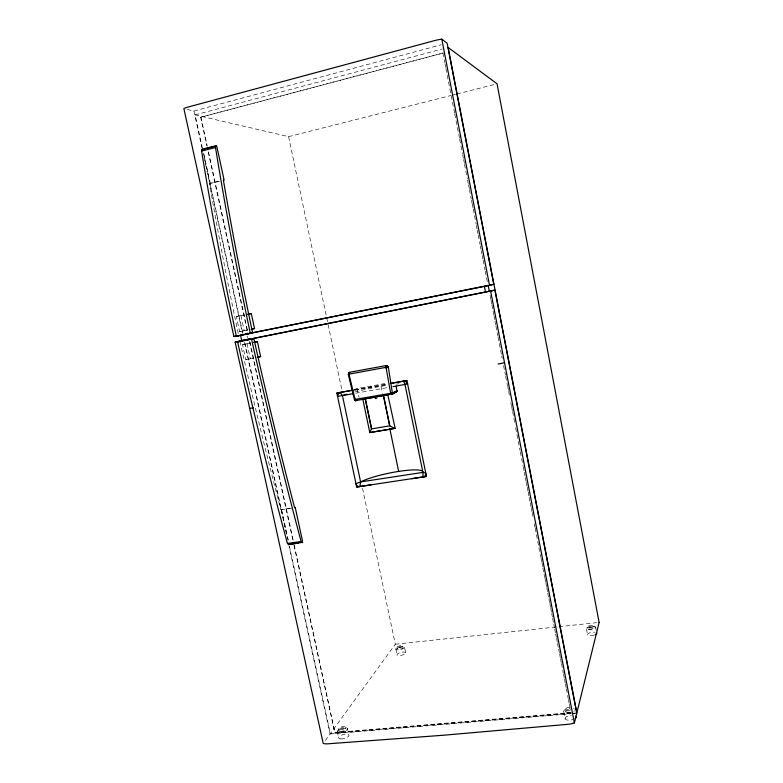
<?xml version="1.0" encoding="UTF-8"?>
<svg xmlns="http://www.w3.org/2000/svg" width="783" height="783" viewBox="0 0 783 783"><rect width="100%" height="100%" fill="white"/><g stroke="black" fill="none" stroke-linecap="round" stroke-linejoin="round"><path stroke-width="0.59" stroke-dasharray="3.92 2.94" d="M570.983 712.99L334.899 732.859L294.232 544.997M325.278 740.571L330.093 733.955L289.123 546.514M571.208 713.382L330.328 733.632L395.298 644.233L362.333 487.408M239.97 341.388A979.739 186.08 78.6 0 0 280.784 509.263L280.921 509.802L290.64 508.05M354.131 389.856L356.95 388.544L386.998 383.171M250.501 342.983L242.524 344.794L245.803 359.798L254.886 357.625M187.225 109.424L193.92 111.029L441.24 44.778M202.396 148.349L195.084 114.905L442.219 48.996M200.634 117.264L443.08 53.058L200.634 117.264L206.888 145.941M195.084 114.905L288.614 136.653L450.861 95.526M452.045 95.223L455.598 94.322M456.783 94.029L494.68 84.417M238.238 333.421A822.679 173.992 78.8 0 1 212.046 198.109L209.521 183.506L218.76 181.235M209.521 183.506L219.524 181.323M244.443 314.883L236.339 316.557L239.637 331.64L247.653 329.937M377.22 398.39L375.253 398.782M236.339 316.557L244.394 314.991M239.637 331.64L247.741 330.005M242.524 344.794L250.619 343.199M245.803 359.798L253.898 358.242M376.251 398.518L374.754 398.782M354.454 389.885L387.986 383.895M354.856 389.826L371.494 386.851M354.621 390.306L387.673 384.404M355.678 393.242L388.153 387.468M280.921 509.802L293.478 507.942M395.298 644.233L596.695 622.661M335.134 732.545L571.071 712.657L570.367 709.065M572.334 713.284L575.72 713M330.093 733.955L571.12 713.705M572.256 713.616L575.632 713.333M356.95 388.544L359.084 397.392M193.92 111.029L202.024 148.085M204.109 157.647L242.515 333.343M244.492 342.367L286.245 533.389M345.342 727.162L345.704 728.836M338.569 729.208L338.931 730.882M337.219 731.4L338.667 738.075M200.977 117.342L207.221 146.01M208.532 151.99L248.387 334.752M249.943 341.917L293.968 543.803M208.2 151.912L247.81 333.529M249.513 341.368L292.989 540.701M294.026 545.467L334.899 732.859M247.095 335.985L247.565 338.178M240.949 315.696L244.208 330.632M247.056 343.659L250.306 358.516M203.609 152.959L210.304 183.584M281.518 509.41L288.359 540.71M203.707 154.32L242.603 332.295M244.952 343.042L288.036 540.123M289.338 546.103L330.328 733.632M347.417 728.317L348.856 734.973M397.001 647.326L397.294 648.735M288.614 136.653L341.956 390.443M395.836 649.019L397.01 654.637M404.517 647.306A4.444 1.439 -12.7 0 1 397.979 649.88A4.444 1.439 -12.7 0 1 398.028 647.316A4.444 1.439 -12.7 0 1 404.517 647.306L405.692 652.924A4.434 1.458 -12.7 0 1 399.164 655.518A4.434 1.458 -12.7 0 1 399.203 652.914A4.434 1.458 -12.7 0 1 405.692 652.924M402.765 646.19A2.946 0.949 -12.7 0 1 398.42 647.893A2.946 0.949 -12.7 0 1 398.459 646.2A2.946 0.949 -12.7 0 1 402.765 646.19L403.059 647.59A2.946 0.959 -12.7 0 1 398.713 649.303A2.946 0.959 -12.7 0 1 398.753 647.6A2.946 0.959 -12.7 0 1 403.059 647.59M381.086 386.313L382.544 393.409M569.358 707.235A3.758 1.537 -9.1 0 0 565.267 709.545L565.61 711.316A3.758 1.537 -9.1 0 0 570.768 711.835M563.74 711.678L565.13 718.774A5.657 2.359 -9.1 0 0 572.911 719.597M442.904 52.931L444.764 62.513M444.989 63.717L445.879 67.455M445.919 68.513L449.648 87.686M449.873 88.88L453.592 108.054M453.827 109.258L454.717 113.026M454.757 114.054L458.476 133.227M458.711 134.422L459.601 138.209M459.641 139.217L462.43 153.595M462.665 154.799L463.36 158.391M463.595 159.585L464.495 163.393M464.525 164.381L467.314 178.769M467.549 179.963L468.244 183.555M468.479 184.759L469.379 188.576M469.409 189.545L471.268 199.136M471.503 200.331L472.198 203.932M472.403 204.167L473.128 208.728M473.333 208.963L476.152 224.3M476.387 225.504L477.082 229.096M477.317 230.3L478.012 233.892M478.247 235.086L480.106 244.678M480.341 245.872L481.036 249.474M481.271 250.668L481.966 254.26M482.201 255.464L482.896 259.056M483.131 260.259L484.99 269.841M485.225 271.045L487.78 284.229M490.089 295.308L490.775 299.664M491.019 300.114L491.704 304.46M491.949 304.91L492.869 310.45M493.114 310.9L493.799 315.246M494.044 315.706L494.729 320.032M494.964 321.236L495.659 324.828M495.893 326.022L497.753 335.604M497.988 336.807L501.472 354.777M501.707 355.971L502.167 358.369M503.567 365.563L505.426 375.145M505.661 376.339L507.521 385.921M507.775 386.459L508.451 390.717M508.705 391.255L509.381 395.513M510.77 402.697L511.465 406.289M511.73 406.847L512.395 411.085M512.659 411.643L514.725 423.065M515.654 427.861L520.069 450.616M520.303 451.82L523.093 466.198M523.367 466.805L524.023 470.984M524.258 472.188L525.187 476.974M525.462 477.601L526.117 481.77M526.391 482.397L527.047 486.556M527.321 487.192L527.977 491.352M528.251 491.998L528.907 496.148M529.142 497.342L530.071 502.138M530.345 502.784L531.001 506.924M531.275 507.59L531.931 511.72M532.205 512.385L532.861 516.516M534.251 523.7L534.946 527.292M535.229 527.977L538.665 546.465M538.9 547.66L540.759 557.242M541.053 557.956L541.689 562.037M541.983 562.752L542.619 566.823M542.854 568.027L543.784 572.823M544.019 574.017L544.714 577.609M545.007 578.343L545.643 582.405M545.937 583.139L546.573 587.191M546.867 587.935L547.503 591.987M547.738 593.181L548.668 597.977M548.961 598.731L549.597 602.773M549.891 603.527L550.527 607.559M550.821 608.322L551.457 612.355M551.692 613.549L552.387 617.141M552.622 618.345L553.552 623.131M553.777 624.335L554.481 627.927M554.707 629.131L555.411 632.723M555.636 633.917L556.341 637.509M556.644 638.302L557.271 642.305M557.496 643.499L558.426 648.295M558.739 649.097L559.356 653.091M559.669 653.893L560.285 657.877M560.599 658.689L561.215 662.672M561.528 663.495L563.31 673.449M563.623 674.28L564.24 678.244M564.553 679.076L565.169 683.04M565.483 683.882L566.099 687.826M566.412 688.678L568.194 698.612M568.507 699.473L569.124 703.408M569.437 704.269L570.053 708.194M586.438 628.866L587.573 634.788M595.609 627.056L596.284 630.618M593.788 625.881L594.072 627.359M587.7 627.075L587.984 628.563M594.101 635.101A4.698 1.605 -8.8 0 1 587.524 634.377A4.698 1.605 -8.8 0 1 594.835 632.194M565.13 718.794A5.657 2.359 -9.1 0 1 571.287 715.261M574.507 710.768A5.657 2.32 -9.1 0 1 573.802 711.404M570.112 712.824A5.657 2.32 -9.1 0 1 563.691 711.395A5.657 2.32 -9.1 0 1 569.916 708.194M573.655 708.566A5.657 2.32 -9.1 0 1 574.409 708.987M570.425 710.054A3.758 1.537 -9.1 0 1 565.267 709.545M565.61 711.326A3.758 1.537 -9.1 0 1 569.701 709.006M354.758 391.98A34.335 2.936 -11.7 0 1 387.918 385.177M396.09 384.071A34.335 2.936 -11.7 0 1 398.919 383.797M588.356 629.649A4.698 1.586 -8.9 0 0 595.657 627.467A4.698 1.586 -8.9 0 0 589.07 626.782A4.698 1.586 -8.9 0 0 588.356 629.649M588.963 627.594A3.122 1.047 -8.9 0 0 593.817 626.155A3.122 1.047 -8.9 0 0 589.452 625.705A3.122 1.047 -8.9 0 0 588.963 627.594M589.247 629.082A3.122 1.047 -8.9 0 0 594.101 627.633A3.122 1.047 -8.9 0 0 589.736 627.183A3.122 1.047 -8.9 0 0 589.247 629.082M340.908 738.946A5.344 2.075 -14.8 0 0 348.954 735.511A5.344 2.075 -14.8 0 0 341.447 735.139A5.344 2.075 -14.8 0 0 340.908 738.946M339.45 732.262A5.354 2.046 -14.7 0 0 347.515 728.836A5.354 2.046 -14.7 0 0 339.998 728.503A5.354 2.046 -14.7 0 0 339.45 732.262M340.047 729.776A3.553 1.351 -14.7 0 0 345.401 727.515A3.553 1.351 -14.7 0 0 340.429 727.29A3.553 1.351 -14.7 0 0 340.047 729.776M340.409 731.449A3.553 1.36 -14.7 0 0 345.763 729.179A3.553 1.36 -14.7 0 0 340.791 728.953A3.553 1.36 -14.7 0 0 340.409 731.449"/><path stroke-width="1.17" d="M369.596 432.608L371.494 428.918L365.221 398.772L384.522 395.337M355.345 400.622L349.11 374.783L349.668 372.268L386.176 365.553L388.348 367.149L392.508 393.957L355.609 400.661L354.435 399.692L348.318 374.489L349.668 372.268M393.849 392.42L396.893 391.373L396.188 386.185M353.27 393.663L337.571 396.423L338.011 393.859L340.076 392.459L342.455 395.591L360.601 481.917L359.877 486.537A3.445 3.21 54.4 0 1 355.962 483.688L360.601 481.917A34.041 5.745 -11.9 0 1 398.86 471.376A34.041 5.745 -11.9 0 1 422.918 472.384L425.746 473.04A3.514 3.318 49.6 0 1 423.104 476.935L422.918 472.384L404.987 384.473L403.558 381.115L405.731 381.458A3.533 3.377 62.2 0 1 406.798 382.319L407.082 382.691A3.533 3.377 62.2 0 1 407.6 383.973L392.958 386.616M250.325 333.489A829.52 170.175 78.8 0 1 215.501 147.527L215.912 145.736L216.685 145.873L224.134 180.188L223.38 180.11L225.915 194.761A824.753 168.903 78.8 0 0 252.625 332.971L236.368 336.289A827.425 175.304 78.8 0 1 201.613 151.08L202.043 149.289L215.912 145.736M242.867 340.253L235.125 342.112L323.213 743.41A11.442 4.424 -15.1 0 0 328.331 743.781L443.697 735.217L567.636 724.334A12.117 5.06 -9.1 0 0 574.37 722.944L576.768 713.235L494.905 290.141L241.771 340.722L240.557 335.183L488.015 285.423M349.57 374.029L385.53 367.433L386.176 365.553M354.758 400.289L355.081 399.408L392.792 392.939L396.971 390.707M385.53 367.433L386.508 365.641M354.67 400.182L355.081 399.408L355.609 400.661M385.745 367.53L386.831 365.759A3.122 2.975 65.8 0 1 387.947 366.571L385.637 367.481M354.591 400.074L355.081 399.408L355.472 400.651L357.459 399.731M385.941 367.648L387.428 366.101M354.523 399.947L355.081 399.408L355.218 400.583M239.97 341.388L237.611 341.956A984.652 187.372 78.6 0 0 287.42 543.412L288.536 544.645L302.786 542.306M288.536 544.645L298.225 542.932M396.981 390.981L392.802 393.213L390.609 393.154L386.117 367.804M396.971 391.109L392.792 393.35L390.609 393.154L392.068 394.25L396.687 391.706L392.508 393.957L390.609 393.154L392.763 393.487M396.942 391.246L392.714 393.614L390.609 393.154L392.185 394.192M396.834 391.49L392.586 393.849L390.609 393.154L392.655 393.732M386.195 367.883L388.162 366.855M354.435 399.692L355.081 399.408L355.091 400.534M387.761 394.534L395.151 428.36L369.791 432.578L362.754 398.831M386.264 367.971L388.348 367.149M387.135 394.74L387.869 394.475M239.647 341.251L494.905 290.141M257.313 357.479L260.622 356.519L257.382 341.623L253.937 342.298M489.532 285.384L493.77 284.268L447.132 43.202L441.788 39.15A12.929 2.819 -12.7 0 0 434.585 40.608L188.84 106.84A12.166 2.447 -9.8 0 0 183.878 108.622L233.911 336.553L489.532 285.384L441.788 39.15M203.991 149.122L214.376 146.46M201.613 151.08L215.501 147.527M254.044 342.465L257.382 341.623M237.611 341.956L253.849 338.628A982.146 180.599 78.7 0 0 294.477 507.227L294.623 507.775L295.201 507.374L302.532 541.141M241.771 340.722L245.793 339.753M247.81 339.274L248.994 338.98M385.402 395.18L386.332 394.955M236.368 336.289L238.756 335.858M233.911 336.553L238.345 335.545M251.177 329.291L254.534 328.547L251.284 313.572L247.888 314.198M385.51 395.121L383.425 395.581L389.68 425.874L394.73 428.428M247.839 314.277L251.284 313.572M252.243 329.017L254.534 328.547M489.169 285.188L493.77 284.268M253.849 338.628L235.125 342.112M258.321 356.96L260.622 356.519M336.856 393.037L353.25 390.1M390.384 383.464L406.896 380.509L426.441 476.436L411.564 478.707M351.283 390.463L336.866 393.027L356.666 487.016L371.044 484.853M391.97 383.19L406.906 380.509M371.494 428.918L389.777 425.805L383.533 395.523M369.821 432.519L395.092 428.321M360.601 481.917L422.918 472.384M356.666 487.016L426.441 476.436M287.42 543.412L301.122 541.513L302.218 542.746M364.33 398.919L362.588 398.958M363.116 398.997L363.684 398.958M403.558 381.115L405.731 381.458L407.6 383.973M202.043 149.289L202.836 149.416M348.318 374.489L349.11 374.783M348.376 374.147L349.14 374.675L348.464 373.814A3.093 2.917 66.3 0 1 349.149 372.679L349.414 374.186M348.748 373.207L349.287 374.372M365.338 398.713L371.612 428.849M389.865 428.859L398.645 471.405M484.423 286.363L485.577 292.323M490.687 291.374L574.37 722.944M488.23 285.717L489.395 291.716M349.404 372.463L349.492 374.108M504.526 362.725A12.538 1.037 -11.1 0 1 498.125 364.046M253.222 407.816A11.814 0.91 -12.1 0 1 249.66 408.305M337.571 396.423A3.475 3.259 64.2 0 1 340.076 392.459M596.372 632.635A4.698 1.605 -8.8 0 1 595.139 634.739M575.789 716.073A5.657 2.359 -9.1 0 1 575.182 718.53M301.122 541.513A987.069 181.862 78.6 0 1 251.558 339.186M342.455 395.591A34.335 2.936 -11.7 0 1 346.957 394.133M404.605 383.876A34.335 2.936 -11.7 0 1 404.987 384.473M355.081 399.408L354.973 400.465L355.081 399.408M599.122 622.407L576.846 712.902L448.101 47.43L497.048 83.82L599.122 622.407"/></g></svg>
